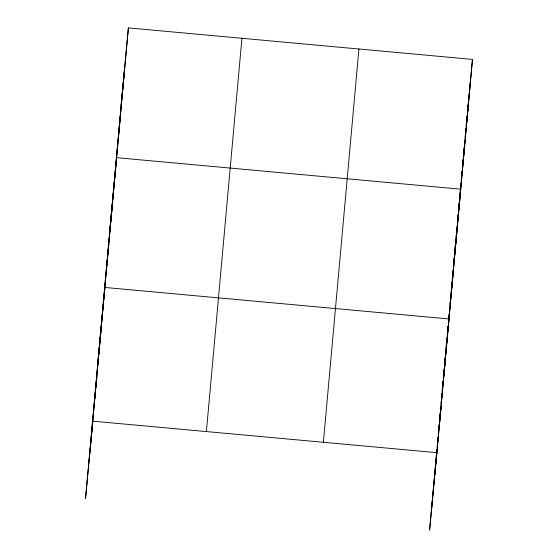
<?xml version="1.0" encoding="UTF-8"?>
<svg xmlns="http://www.w3.org/2000/svg" width="558" height="558" viewBox="0 0 558 558"><rect width="100%" height="100%" fill="white"/><g stroke="black" fill="none" stroke-linecap="round" stroke-linejoin="round"><path stroke-width="0.84" d="M122.788 87.118L85.527 498.601L92.851 421.171L436.928 452.671L472.473 59.399L128.389 27.9L121.072 105.329M89.022 461.619L124.567 68.355M90.745 443.408L128.389 27.9M206.397 431.564L241.935 38.293M323.382 442.278L358.927 49.006M436.893 449.532L429.611 530.1L436.928 452.671M437.2 446.1L437.437 443.533M437.744 440.102L437.974 437.528M438.288 434.103L438.595 430.671M438.832 428.105L439.139 424.673M439.446 421.248L439.683 418.674M439.99 415.243L440.227 412.676M440.534 409.244L440.764 406.67M441.078 403.246L441.308 400.672M442.243 390.335L442.48 387.733L442.187 391.186M442.787 384.274L443.024 381.679M443.338 378.219L443.575 375.625M443.882 372.165L444.196 368.699M444.433 366.104L444.747 362.644M444.977 360.05L445.291 356.59M445.605 353.13L445.842 350.536L445.584 355.083L449.016 318.96L104.932 287.461L97.615 364.89M446.149 347.069L446.386 344.474M446.7 341.015L446.937 338.42M447.244 334.96L447.481 332.366M447.795 328.906L448.032 326.304M448.339 322.845L448.576 320.25M448.89 316.791L449.12 314.196M449.518 309.871L449.671 308.142M450.062 303.81L450.299 301.215M450.606 297.756L450.843 295.161M451.157 291.701L451.394 289.107M451.701 285.64L451.938 283.046M452.252 279.586L452.566 276.126M452.796 273.532L453.11 270.072M453.968 260.551L454.205 257.956M454.519 254.497L454.756 251.902M455.063 248.443L455.3 245.841M455.614 242.381L455.851 239.787M456.158 236.327L456.395 233.732M456.709 230.273L456.939 227.678M457.337 223.346L457.49 221.617M457.804 218.157L458.118 214.697M458.425 211.238L458.662 208.643M458.976 205.177L459.213 202.582M459.52 199.122L459.757 196.528M460.071 193.068L460.385 189.608M460.615 187.014L460.929 183.547M461.243 180.088L461.48 177.493M461.71 174.898L462.024 171.439M462.338 167.979L462.575 165.384M462.882 161.918L463.119 159.323M463.433 155.863L463.67 153.269M463.977 149.809L464.214 147.214M464.528 143.748L464.758 141.153M431.334 511.888L436.991 449.316M437.214 447.697L437.528 443.317M437.758 441.692L438.072 437.319M438.295 435.693L438.616 431.32M438.839 429.695L439.306 424.554M439.46 422.838L439.774 418.458M440.004 416.84L440.318 412.46M440.541 410.834L440.862 406.461M441.162 403.978L441.406 400.463M441.629 398.837L442.02 393.606M442.25 391.981L442.564 387.601M442.787 385.983L443.108 381.602L442.759 385.111M443.331 379.984L444.824 362.602M445.375 356.548L445.033 361.124L445.437 356.806M446.128 349.029L446.47 344.432M446.679 342.968L447.014 338.378M447.223 336.913L447.558 332.317M447.774 330.859L448.109 326.263M448.318 324.805L448.785 319.608M448.946 317.879L449.336 313.554M449.49 311.824L449.881 307.5M450.041 305.77L450.376 301.174M450.585 299.709L452.643 276.084M452.852 274.62L453.194 270.023M453.403 268.565L453.738 263.969M453.947 262.511L454.289 257.915L453.919 261.402M454.498 256.45L454.833 251.853L454.491 255.334M455.042 250.396L455.377 245.799M455.593 244.341L455.928 239.745M456.137 238.28L457.155 227.036M457.309 225.306L457.7 220.982M457.86 219.245L458.251 214.921M458.404 213.191L461.013 183.505M461.222 182.048L461.557 177.451M461.766 175.986L462.108 171.397M462.317 169.932L462.652 165.335M462.861 163.878L463.196 159.281M463.412 157.816L463.747 153.227M463.956 151.762L464.291 147.166M464.507 145.708L464.974 140.518M465.128 138.789L465.518 134.457M465.679 132.727L466.07 128.403M466.223 126.673L466.558 122.076L466.216 125.557M466.774 120.619L467.165 116.287M467.318 114.557L468.65 99.854M434.828 474.907L438.776 431.195M439.864 419.197L438.86 430.337L440.96 408.1M440.018 417.482L448.792 320.431M448.946 318.702L470.366 81.635M122.376 93.402L124.476 71.159M118.47 136.661L120.57 114.418M109.34 235.106L116.657 157.677L460.741 189.176L456.758 231.34M110.651 223.179L112.751 200.936M106.738 266.438L108.838 244.202M98.801 354.267L100.9 332.031M94.776 398.837L96.876 376.601M465.149 136.829L465.316 135.092M465.644 131.625L465.888 129.024M466.872 118.617L467.116 116.057M467.36 113.497L467.757 109.235M467.925 107.527L472.473 59.399M466.46 124.901L468.56 102.658M462.547 168.16L464.654 145.917M455.147 248.394L455.391 245.834M455.628 243.281L455.949 239.863M456.193 237.31L456.514 233.893M454.728 254.678L456.835 232.435M450.822 297.937L452.922 275.701M443.415 378.178L443.659 375.618M443.903 373.058L444.301 368.789M444.468 367.087L444.865 362.819M442.885 385.766L444.984 363.53M441.929 393.795L441.699 396.389L441.943 393.788M453.661 264.011L453.424 266.605L453.668 264.004"/></g></svg>
